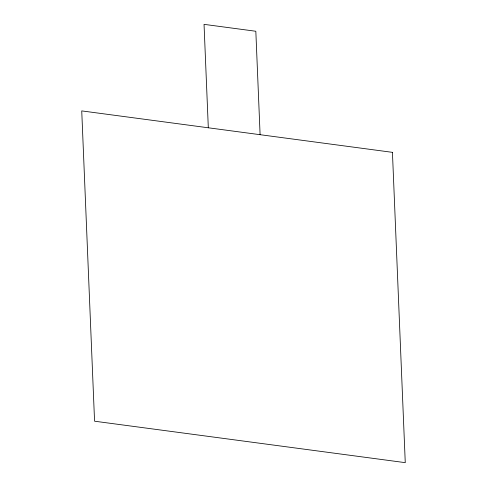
<?xml version="1.0" encoding="UTF-8"?>
<svg xmlns="http://www.w3.org/2000/svg" width="487" height="487" viewBox="0 0 487 487"><rect width="100%" height="100%" fill="white"/><g stroke="black" fill="none" stroke-linecap="round" stroke-linejoin="round"><path stroke-width="0.73" d="M260.101 134.692L255.827 31.259L204.041 24.35L208.314 127.783M392.437 152.346L81.737 110.902L94.563 421.206L405.263 462.65L392.437 152.346"/></g></svg>
